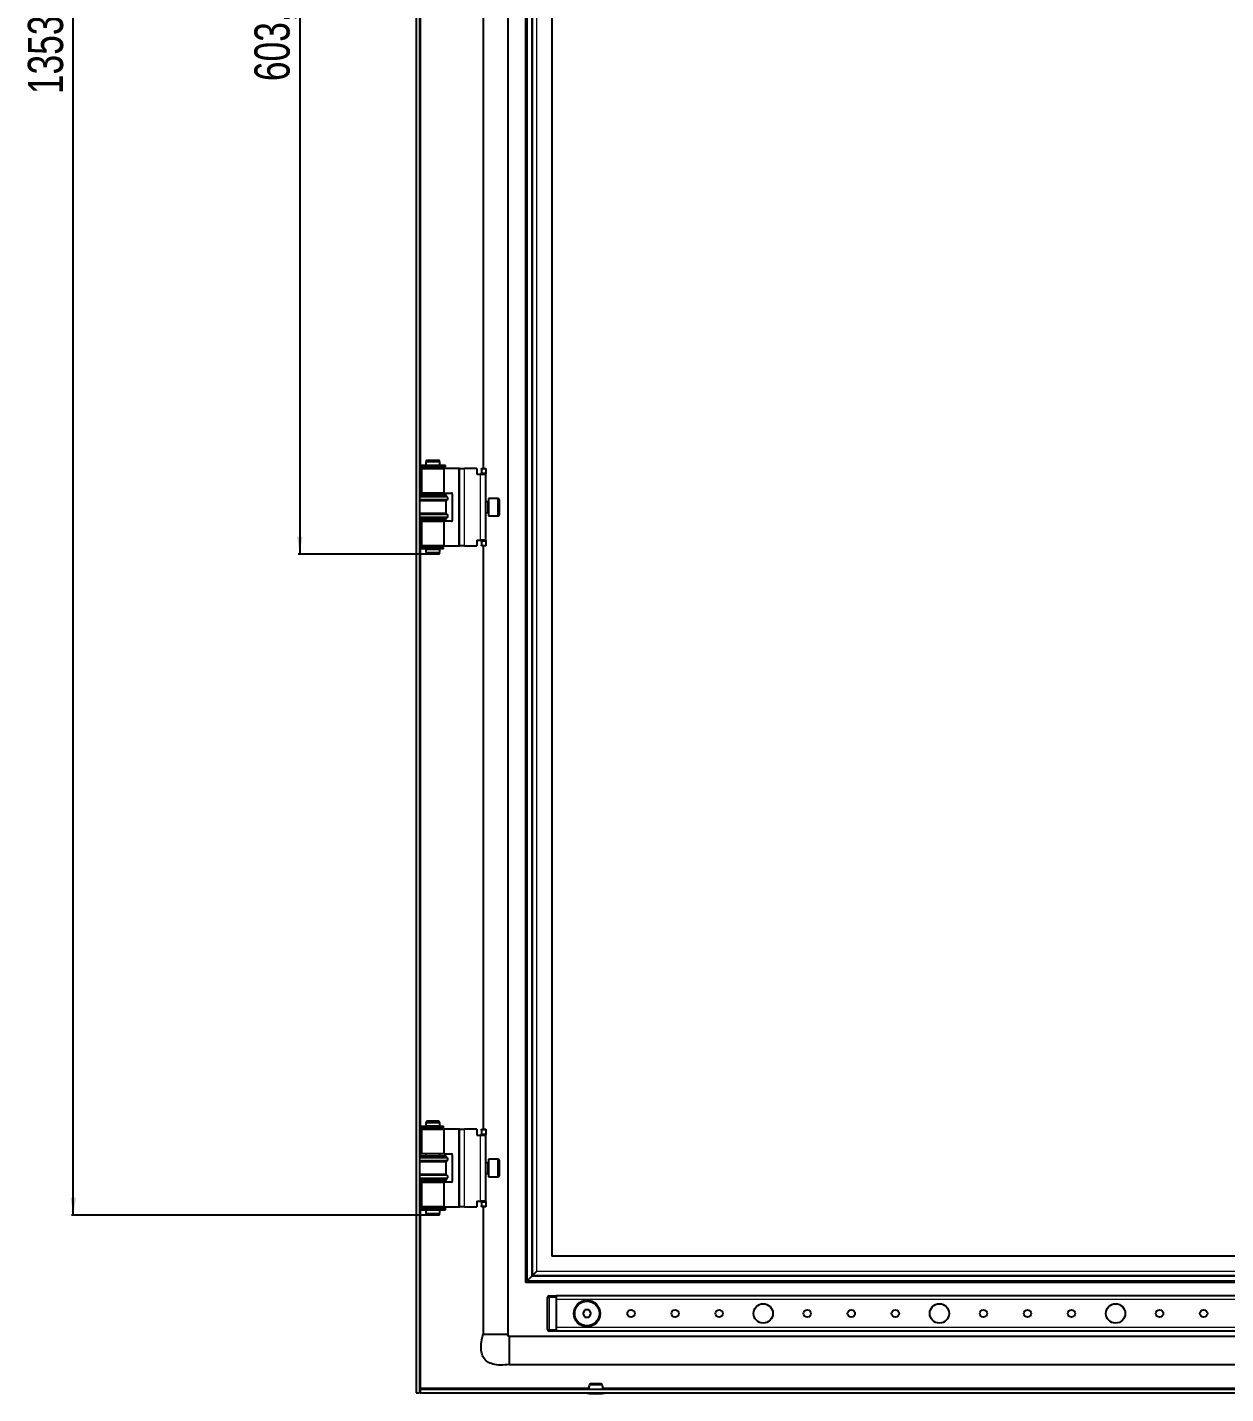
# Model space of a CAD drawing. Header units: millimetres. Extents: x -922 to 2026, y -1094 to 978.
# Drawn here: x 648 to 1328, y -790 to -14 of the extents above; entities that cross this region are included whole.
import ezdxf

# ---------------------------------------------------------------- set-up
doc = ezdxf.new("R2010")
doc.units = ezdxf.units.MM
doc.layers.add('FORMAT', color=7, linetype='Continuous')
doc.styles.add('SLDTEXTSTYLE0', font='TXT', dxfattribs={"width": 0.75})
doc.dimstyles.new('SLDDIMSTYLE0', dxfattribs={"dimtxt": 20, "dimasz": 10, "dimexe": 0, "dimexo": 0.0625, "dimgap": 5, "dimtad": 2, "dimdec": 1, "dimrnd": 1e-09, "dimzin": 12, "dimdsep": 46, "dimtxsty": 'SLDTEXTSTYLE0', "dimsah": 1, "dimcen": 0.09, "dimadec": 0, "dimazin": 3, "dimtfac": 1, "dimtofl": 0, "dimtmove": 0, "dimatfit": 3, "dimfxl": 0, "dimfrac": 2, "dimtolj": 1, "dimtzin": 12, "dimarcsym": 0})

# ---------------------------------------------------------------- blocks, each defined once
blk = doc.blocks.new('_D_6')
at = {"layer": 'FORMAT'}
for p, q in [((874.4, 665.08), (672.74, 665.08)), ((673.74, -688.42), (673.74, 665.08)), ((874.4, -688.42), (672.74, -688.42))]:
    blk.add_line(p, q, dxfattribs=at)
for points in [[(673.74, 665.08), (672.2, 655.08), (675.28, 655.08)], [(673.74, -688.42), (675.28, -678.42), (672.2, -678.42)]]:
    blk.add_solid(points, dxfattribs=at)
at = {"layer": 'FORMAT', "insert": (647.96, -52.31), "char_height": 20, "attachment_point": 1, "rotation": 90, "style": 'SLDTEXTSTYLE0'}
blk.add_mtext('1353,5', dxfattribs=at)
blk = doc.blocks.new('_D_10')
at = {"layer": 'FORMAT'}
for p, q in [((874.4, 290.08), (801.32, 290.08)), ((802.32, 290.08), (802.32, -313.42)), ((874.4, -313.42), (801.32, -313.42))]:
    blk.add_line(p, q, dxfattribs=at)
for points in [[(802.32, 290.08), (800.79, 280.08), (803.86, 280.08)], [(802.32, -313.42), (803.86, -303.42), (800.79, -303.42)]]:
    blk.add_solid(points, dxfattribs=at)
at = {"layer": 'FORMAT', "insert": (776.54, -44.92), "char_height": 20, "attachment_point": 1, "rotation": 90, "style": 'SLDTEXTSTYLE0'}
blk.add_mtext('603,5', dxfattribs=at)

msp = doc.modelspace()

# ---------------------------------------------------------------- linework, layer by layer
at = {"color": 7, "linetype": 'Continuous', "lineweight": 25}
for p, q in [((868.33, 765.83), (868.33, -789.17)), ((870.33, 765.83), (870.33, -789.17)), ((920.33, 732.83), (920.33, -756.17)), ((930.33, 703.33), (930.33, -726.67)), ((945.33, 688.33), (945.33, -711.67)), ((906.33, 241.33), (906.33, -264.67)), ((870.68, -262.97), (870.68, -263.87)), ((884.98, -262.97), (870.68, -262.97)), ((874.41, -259.92), (873.83, -260.92)), ((873.83, -260.92), (873.83, -262.92)), ((881.83, -260.92), (873.83, -260.92)), ((873.83, -262.92), (881.83, -262.92)), ((874.33, -262.92), (874.33, -262.97)), ((874.41, -259.92), (881.25, -259.92)), ((881.83, -260.92), (881.25, -259.92)), ((881.33, -262.97), (881.33, -262.92)), ((881.83, -262.92), (881.83, -260.92)), ((884.98, -263.87), (884.98, -262.97)), ((884.98, -263.87), (870.68, -263.87)), ((871.38, -264.67), (871.38, -278.67)), ((871.38, -264.67), (884.28, -264.67)), ((873.83, -263.92), (873.83, -264.67)), ((873.83, -263.92), (881.83, -263.92)), ((874.33, -263.87), (874.33, -263.92)), ((881.33, -263.92), (881.33, -263.87)), ((881.83, -264.67), (881.83, -263.92)), ((884.28, -278.67), (884.28, -264.67)), ((892.38, -264.67), (884.28, -264.67)), ((892.88, -264.67), (892.38, -264.67)), ((892.88, -264.67), (895.88, -264.67)), ((892.88, -308.67), (892.88, -264.67)), ((902.88, -264.67), (895.88, -264.67)), ((902.88, -264.67), (902.88, -267.97)), ((902.88, -267.97), (904.88, -267.97)), ((904.88, -267.97), (907.88, -267.97)), ((905.38, -264.67), (907.88, -264.67)), ((905.38, -265.17), (905.38, -264.67)), ((905.38, -265.17), (905.38, -267.17)), ((905.38, -267.67), (905.38, -267.17)), ((907.88, -267.67), (905.38, -267.67)), ((905.38, -267.67), (905.38, -267.97)), ((907.88, -264.67), (907.88, -265.17)), ((907.88, -265.17), (907.88, -267.17)), ((907.88, -267.17), (907.88, -267.67)), ((907.88, -267.97), (907.88, -267.67)), ((907.88, -305.37), (907.88, -267.97)), ((884.28, -278.67), (871.38, -278.67)), ((873.83, -278.67), (873.83, -279.67)), ((881.83, -279.67), (881.83, -278.67)), ((884.28, -278.67), (888.38, -278.67)), ((870.33, -279.67), (885.33, -279.67)), ((885.33, -280.27), (870.33, -280.27)), ((885.33, -283.07), (870.33, -283.07)), ((885.33, -280.27), (885.33, -279.67)), ((886.03, -280.96), (885.33, -280.27)), ((885.33, -283.07), (886.03, -282.39)), ((885.33, -290.27), (885.33, -283.07)), ((888.88, -279.17), (888.88, -294.17)), ((909.13, -283.67), (907.88, -283.67)), ((914.78, -281.67), (909.38, -281.67)), ((909.38, -281.67), (909.38, -290.99)), ((915.38, -282.27), (915.38, -290.47)), ((885.33, -290.27), (870.33, -290.27)), ((885.33, -293.07), (870.33, -293.07)), ((870.33, -293.67), (885.33, -293.67)), ((873.83, -293.67), (873.83, -294.67)), ((881.83, -294.67), (881.83, -293.67)), ((886.03, -290.96), (885.33, -290.27)), ((885.33, -293.07), (886.03, -292.39)), ((885.33, -293.67), (885.33, -293.07)), ((907.88, -289.67), (909.13, -289.67)), ((909.38, -290.99), (909.38, -291.67)), ((909.38, -291.67), (914.78, -291.67)), ((915.38, -290.47), (915.38, -291.07)), ((871.38, -294.67), (871.38, -308.67)), ((871.38, -294.67), (884.28, -294.67)), ((884.28, -308.67), (884.28, -294.67)), ((888.38, -294.67), (884.28, -294.67)), ((870.68, -309.47), (870.68, -310.37)), ((883.57, -309.47), (870.68, -309.47)), ((884.28, -308.67), (871.38, -308.67)), ((873.83, -308.67), (873.83, -309.42)), ((873.83, -309.42), (881.83, -309.42)), ((874.33, -309.42), (874.33, -309.47)), ((881.33, -309.47), (881.33, -309.42)), ((881.83, -309.42), (881.83, -308.67)), ((883.66, -309.47), (883.57, -309.47)), ((883.66, -310.37), (883.66, -309.47)), ((883.86, -309.47), (883.66, -309.47)), ((883.86, -310.37), (883.86, -309.47)), ((884.28, -308.67), (892.38, -308.67)), ((892.38, -308.67), (892.88, -308.67)), ((895.88, -308.67), (892.88, -308.67)), ((895.88, -308.67), (902.88, -308.67)), ((902.88, -305.37), (904.88, -305.37)), ((902.88, -305.37), (902.88, -308.67)), ((907.88, -305.37), (904.88, -305.37)), ((905.38, -305.37), (905.38, -305.67)), ((905.38, -305.67), (907.88, -305.67)), ((905.38, -306.17), (905.38, -305.67)), ((905.38, -306.17), (905.38, -308.17)), ((905.38, -308.67), (905.38, -308.17)), ((907.88, -308.67), (905.38, -308.67)), ((906.33, -308.67), (906.33, -639.67)), ((907.88, -305.67), (907.88, -305.37)), ((907.88, -305.67), (907.88, -306.17)), ((907.88, -306.17), (907.88, -308.17)), ((907.88, -308.17), (907.88, -308.67)), ((883.57, -310.37), (870.68, -310.37)), ((873.83, -310.42), (873.83, -312.42)), ((873.83, -310.42), (881.83, -310.42)), ((873.83, -312.42), (874.41, -313.42)), ((873.83, -312.42), (878.59, -312.42)), ((874.33, -310.37), (874.33, -310.42)), ((878.48, -313.42), (874.41, -313.42)), ((881.25, -313.42), (878.48, -313.42)), ((878.59, -312.42), (881.83, -312.42)), ((881.25, -313.42), (881.83, -312.42)), ((881.33, -310.42), (881.33, -310.37)), ((881.83, -312.42), (881.83, -310.42)), ((883.66, -310.37), (883.57, -310.37)), ((883.86, -310.37), (883.66, -310.37)), ((874.41, -634.92), (873.83, -635.92)), ((874.41, -634.92), (881.25, -634.92)), ((881.83, -635.92), (881.25, -634.92)), ((870.68, -637.97), (870.68, -638.87)), ((870.68, -637.97), (883.57, -637.97)), ((870.68, -638.87), (883.57, -638.87)), ((871.38, -639.67), (871.38, -653.67)), ((871.38, -639.67), (884.28, -639.67)), ((873.83, -635.92), (873.83, -637.92)), ((881.83, -635.92), (873.83, -635.92)), ((878.59, -637.92), (873.83, -637.92)), ((873.83, -638.92), (873.83, -639.67)), ((878.59, -638.92), (873.83, -638.92)), ((874.33, -637.92), (874.33, -637.97)), ((874.33, -638.87), (874.33, -638.92)), ((881.83, -637.92), (878.59, -637.92)), ((881.83, -638.92), (878.59, -638.92)), ((881.33, -637.97), (881.33, -637.92)), ((881.33, -638.92), (881.33, -638.87)), ((881.83, -637.92), (881.83, -635.92)), ((881.83, -639.67), (881.83, -638.92)), ((883.57, -637.97), (883.66, -637.97)), ((883.57, -638.87), (883.66, -638.87)), ((883.66, -638.87), (883.66, -637.97)), ((883.66, -637.97), (883.86, -637.97)), ((883.66, -638.87), (883.86, -638.87)), ((883.86, -638.87), (883.86, -637.97)), ((884.28, -653.67), (884.28, -639.67)), ((892.38, -639.67), (884.28, -639.67)), ((892.88, -639.67), (892.38, -639.67)), ((892.88, -639.67), (895.88, -639.67)), ((892.88, -683.67), (892.88, -639.67)), ((902.88, -639.67), (895.88, -639.67)), ((902.88, -639.67), (902.88, -642.97)), ((902.88, -642.97), (904.88, -642.97)), ((904.88, -642.97), (907.88, -642.97)), ((905.38, -639.67), (907.88, -639.67)), ((905.38, -640.17), (905.38, -639.67)), ((905.38, -640.17), (905.38, -642.17)), ((905.38, -642.67), (905.38, -642.17)), ((907.88, -642.67), (905.38, -642.67)), ((905.38, -642.67), (905.38, -642.97)), ((907.88, -639.67), (907.88, -640.17)), ((907.88, -640.17), (907.88, -642.17)), ((907.88, -642.17), (907.88, -642.67)), ((907.88, -642.97), (907.88, -642.67)), ((907.88, -680.37), (907.88, -642.97)), ((870.33, -654.67), (885.33, -654.67)), ((885.33, -655.27), (870.33, -655.27)), ((885.33, -658.07), (870.33, -658.07)), ((884.28, -653.67), (871.38, -653.67)), ((873.83, -653.67), (873.83, -654.67)), ((881.83, -654.67), (881.83, -653.67)), ((884.28, -653.67), (888.38, -653.67)), ((885.33, -655.27), (885.33, -654.67)), ((886.03, -655.96), (885.33, -655.27)), ((885.33, -658.07), (886.03, -657.39)), ((885.33, -665.27), (885.33, -658.07)), ((888.88, -654.17), (888.88, -669.17)), ((909.13, -658.67), (907.88, -658.67)), ((914.78, -656.67), (909.38, -656.67)), ((909.38, -656.67), (909.38, -666.67)), ((915.38, -657.27), (915.38, -666.07)), ((885.33, -665.27), (870.33, -665.27)), ((886.03, -665.96), (885.33, -665.27)), ((907.88, -664.67), (909.13, -664.67)), ((909.38, -666.67), (914.78, -666.67)), ((885.33, -668.07), (870.33, -668.07)), ((870.33, -668.67), (885.33, -668.67)), ((871.38, -669.67), (871.38, -683.67)), ((871.38, -669.67), (884.28, -669.67)), ((873.83, -668.67), (873.83, -669.67)), ((881.83, -669.67), (881.83, -668.67)), ((884.28, -683.67), (884.28, -669.67)), ((888.38, -669.67), (884.28, -669.67)), ((885.33, -668.07), (886.03, -667.39)), ((885.33, -668.67), (885.33, -668.07)), ((902.88, -680.37), (904.88, -680.37)), ((902.88, -680.37), (902.88, -683.67)), ((907.88, -680.37), (904.88, -680.37)), ((905.38, -680.37), (905.38, -680.67)), ((905.38, -680.67), (907.88, -680.67)), ((905.38, -681.17), (905.38, -680.67)), ((905.38, -681.17), (905.38, -683.17)), ((907.88, -680.67), (907.88, -680.37)), ((907.88, -680.67), (907.88, -681.17)), ((907.88, -681.17), (907.88, -683.17)), ((870.68, -684.47), (870.68, -685.37)), ((870.68, -684.47), (884.98, -684.47)), ((870.68, -685.37), (884.98, -685.37)), ((884.28, -683.67), (871.38, -683.67)), ((873.83, -683.67), (873.83, -684.42)), ((878.59, -684.42), (873.83, -684.42)), ((873.83, -685.42), (873.83, -687.42)), ((878.59, -685.42), (873.83, -685.42)), ((873.83, -687.42), (874.41, -688.42)), ((873.83, -687.42), (878.59, -687.42)), ((874.33, -684.42), (874.33, -684.47)), ((874.33, -685.37), (874.33, -685.42)), ((878.48, -688.42), (874.41, -688.42)), ((881.25, -688.42), (878.48, -688.42)), ((881.83, -684.42), (878.59, -684.42)), ((881.83, -685.42), (878.59, -685.42)), ((878.59, -687.42), (881.83, -687.42)), ((881.25, -688.42), (881.83, -687.42)), ((881.33, -684.47), (881.33, -684.42)), ((881.33, -685.42), (881.33, -685.37)), ((881.83, -684.42), (881.83, -683.67)), ((881.83, -687.42), (881.83, -685.42)), ((884.28, -683.67), (892.38, -683.67)), ((884.98, -685.37), (884.98, -684.47)), ((892.38, -683.67), (892.88, -683.67)), ((895.88, -683.67), (892.88, -683.67)), ((895.88, -683.67), (902.88, -683.67)), ((905.38, -683.67), (905.38, -683.17)), ((907.88, -683.67), (905.38, -683.67)), ((906.33, -683.67), (906.33, -756.17)), ((907.88, -683.17), (907.88, -683.67)), ((1785.33, -711.67), (945.33, -711.67)), ((936.74, -720.27), (934.43, -722.57)), ((931.33, -725.67), (930.33, -726.67)), ((1734.08, -726.67), (930.33, -726.67)), ((933.74, -723.27), (931.43, -725.57)), ((934.43, -722.57), (933.74, -723.27)), ((942.83, -753.17), (942.83, -735.17)), ((943.83, -734.17), (947.83, -734.17)), ((1727.83, -734.17), (947.83, -734.17)), ((947.83, -734.17), (947.83, -735.17)), ((947.83, -735.17), (947.83, -753.17)), ((947.83, -736.17), (947.83, -752.17)), ((964.17, -742.17), (963.02, -744.17)), ((963.02, -744.17), (964.17, -746.17)), ((966.48, -742.17), (964.17, -742.17)), ((967.64, -744.17), (966.48, -742.17)), ((966.48, -746.17), (967.64, -744.17)), ((964.17, -746.17), (966.48, -746.17)), ((1727.83, -757.17), (921.33, -757.17)), ((947.83, -754.17), (943.83, -754.17)), ((947.83, -753.17), (947.83, -754.17)), ((1727.83, -754.17), (947.83, -754.17)), ((921.33, -773.17), (1809.33, -773.17)), ((868.33, -789.17), (870.33, -789.17)), ((870.63, -787.17), (1860.03, -787.17)), ((870.63, -787.17), (870.63, -789.17)), ((870.63, -789.17), (1860.03, -789.17)), ((870.73, -787.17), (870.93, -786.57)), ((966.74, -784.56), (973.92, -784.56)), ((973.43, -784.17), (967.23, -784.17))]:
    msp.add_line(p, q, dxfattribs=at)
at = {"color": 8, "linetype": 'Continuous', "lineweight": 18}
for p, q in [((931.33, 702.33), (931.33, -725.67)), ((931.43, 702.23), (931.43, -725.57)), ((933.74, 699.92), (933.74, -723.27)), ((934.43, 699.23), (934.43, -722.57)), ((936.74, 696.92), (936.74, -720.27)), ((870.93, -262.97), (870.93, 239.63)), ((870.93, -279.67), (870.93, -263.87)), ((892.38, -264.67), (892.38, -308.67)), ((895.88, -308.67), (895.88, -264.67)), ((904.88, -305.37), (904.88, -267.97)), ((907.88, -265.17), (905.38, -265.17)), ((905.38, -267.17), (907.88, -267.17)), ((886.03, -280.96), (870.33, -280.96)), ((886.03, -282.39), (870.33, -282.39)), ((909.13, -289.67), (909.13, -283.67)), ((914.78, -290.99), (914.78, -281.67)), ((886.03, -290.96), (870.33, -290.96)), ((886.03, -292.39), (870.33, -292.39)), ((870.93, -309.47), (870.93, -293.67)), ((914.78, -291.67), (914.78, -290.99)), ((883.57, -310.37), (883.57, -309.47)), ((907.88, -306.17), (905.38, -306.17)), ((905.38, -308.17), (907.88, -308.17)), ((870.93, -637.97), (870.93, -310.37)), ((870.93, -654.67), (870.93, -638.87)), ((883.57, -637.97), (883.57, -638.87)), ((892.38, -639.67), (892.38, -683.67)), ((895.88, -683.67), (895.88, -639.67)), ((904.88, -680.37), (904.88, -642.97)), ((907.88, -640.17), (905.38, -640.17)), ((905.38, -642.17), (907.88, -642.17)), ((886.03, -655.96), (870.33, -655.96)), ((886.03, -657.39), (870.33, -657.39)), ((909.13, -659.08), (909.13, -658.67)), ((914.78, -666.67), (914.78, -656.67)), ((886.03, -665.96), (870.33, -665.96)), ((909.13, -664.67), (909.13, -659.08)), ((886.03, -667.39), (870.33, -667.39)), ((870.93, -684.47), (870.93, -668.67)), ((907.88, -681.17), (905.38, -681.17)), ((870.93, -786.57), (870.93, -685.37)), ((905.38, -683.17), (907.88, -683.17)), ((1793.92, -720.27), (936.74, -720.27)), ((1734.08, -725.67), (931.33, -725.67)), ((1734.08, -725.57), (931.43, -725.57)), ((1734.08, -723.27), (933.74, -723.27)), ((1734.08, -722.57), (934.43, -722.57)), ((942.83, -735.17), (943.83, -735.17)), ((943.83, -735.17), (943.83, -734.17)), ((943.83, -735.17), (943.83, -753.17)), ((947.83, -735.17), (943.83, -735.17)), ((1727.83, -736.17), (947.83, -736.17)), ((942.83, -753.17), (943.83, -753.17)), ((943.83, -753.17), (947.83, -753.17)), ((943.83, -754.17), (943.83, -753.17)), ((1727.83, -752.17), (947.83, -752.17)), ((966.28, -786.57), (870.93, -786.57)), ((965.47, -789.3), (975.19, -789.3)), ((965.58, -789.42), (975.08, -789.42)), ((1756.28, -786.57), (974.37, -786.57))]:
    msp.add_line(p, q, dxfattribs=at)
at = {"color": 7, "linetype": 'Continuous', "lineweight": 25}
for centre, radius in [((965.33, -744.17), 7.5), ((965.33, -744.17), 7), ((990.33, -744.17), 2.1), ((1015.33, -744.17), 2.1), ((1040.33, -744.17), 2.1), ((1065.33, -744.17), 5.5), ((1090.33, -744.17), 2.1), ((1115.33, -744.17), 2.1), ((1140.33, -744.17), 2.1), ((1165.33, -744.17), 5.5), ((1190.33, -744.17), 2.1), ((1215.33, -744.17), 2.1), ((1240.33, -744.17), 2.1), ((1265.33, -744.17), 5.5), ((1290.33, -744.17), 2.1), ((1315.33, -744.17), 2.1)]:
    msp.add_circle(centre, radius, dxfattribs=at)
for centre, radius, start, end in [((888.38, -279.17), 0.5, 0, 90), ((885.33, -281.67), 1, 314.427, 45.573), ((909.13, -283.42), 0.25, 270, 0), ((914.78, -282.27), 0.6, 360, 90), ((885.33, -291.67), 1, 314.427, 45.573), ((888.38, -294.17), 0.5, 270, 0), ((909.13, -289.92), 0.25, 0, 90), ((914.78, -291.07), 0.6, 270, 0), ((885.33, -656.67), 1, 314.427, 45.573), ((888.38, -654.17), 0.5, 0, 90), ((909.13, -658.42), 0.25, 270, 0), ((914.78, -657.27), 0.6, 360, 90), ((885.33, -666.67), 1, 314.427, 45.573), ((909.13, -664.92), 0.25, 0, 90), ((914.78, -666.07), 0.6, 270, 0), ((888.38, -669.17), 0.5, 270, 0), ((943.83, -735.17), 1, 90, 180), ((943.83, -753.17), 1, 180, 270), ((991.23, -789.24), 25.77, 179.86102, 180.13898), ((965.59, -789.3), 0.126, 180, 263.97442), ((970.33, -744.42), 45.25, 263.97442, 269.9984), ((972.45, -786.91), 6.18, 157.63457, 182.46578), ((967.23, -784.67), 0.5, 90, 166.61654), ((970.33, -744.42), 45.25, 270.0016, 276.02558), ((973.43, -784.67), 0.5, 13.38346, 90), ((968.21, -786.91), 6.18, 357.53422, 22.36543), ((975.06, -789.3), 0.126, 276.02558, 0), ((949.42, -789.24), 25.77, 359.86102, 0.13898)]:
    msp.add_arc(centre, radius, start, end, dxfattribs=at)
for points, knots in [([(921.33, -773.17), (919.6, -773.34), (916.46, -773.64), (912.13, -773.13), (908.7, -771.7), (906.49, -769.39), (905.4, -766.62), (905.08, -763.57), (905.38, -760.01), (906, -757.52), (906.33, -756.17)], [0, 0, 0, 0, 0.176713, 0.320911, 0.440308, 0.54837, 0.6374, 0.738878, 0.858543, 1, 1, 1, 1]), ([(920.21, -756.17), (920.18, -756.17), (920.1, -756.17), (919.65, -756.17), (919.35, -756.17)], [0, 0, 0, 0, 0.350861, 1, 1, 1, 1]), ([(921.33, -757.34), (921.23, -757.32), (921.09, -757.3), (920.93, -757.23), (920.85, -757.18), (920.79, -757.11), (920.75, -757.04), (920.72, -756.97), (920.66, -756.8), (920.49, -756.71), (920.34, -756.48), (920.31, -756.28), (920.29, -756.17)], [0, 0, 0, 0, 0.146823, 0.202041, 0.247643, 0.28691, 0.323569, 0.360785, 0.40083, 0.628513, 0.79432, 1, 1, 1, 1]), ([(920.33, -756.17), (920.48, -756.4), (920.75, -756.8), (921.15, -757.06), (921.33, -757.17)], [0, 0, 0, 0, 0.5615605, 1, 1, 1, 1]), ([(921.33, -773.17), (921.33, -773.05), (921.33, -772.81), (921.33, -770.96), (921.33, -768.32), (921.33, -765.17), (921.33, -762.02), (921.33, -759.41), (921.33, -757.78), (921.33, -757.57), (921.33, -757.5)], [0, 0, 0, 0, 0.133856, 0.267712, 0.401568, 0.535424, 0.66928, 0.803137, 0.936993, 1, 1, 1, 1]), ([(870.33, -789.17), (870.36, -788.74), (870.39, -788.18), (870.58, -787.62), (870.63, -787.49)], [0, 0, 0, 0, 0.773459, 1, 1, 1, 1]), ([(870.93, -786.57), (870.88, -786.73), (870.83, -786.89), (870.73, -787.11), (870.68, -787.17), (870.63, -787.17)], [0, 0, 0, 0, 0.5, 0.5, 1, 1, 1, 1])]:
    msp.add_open_spline(points, degree=3, knots=knots, dxfattribs=at)
for points in [[(907.31, -756.17), (907.02, -756.17), (906.46, -756.17), (906.37, -756.17), (906.33, -756.17)], [(909.76, -756.17), (909.27, -756.17), (908.3, -756.17), (907.64, -756.17), (907.31, -756.17)], [(913.33, -756.17), (912.7, -756.17), (911.45, -756.17), (910.32, -756.17), (909.76, -756.17)], [(916.9, -756.17), (916.34, -756.17), (915.21, -756.17), (913.96, -756.17), (913.33, -756.17)], [(919.35, -756.17), (919.02, -756.17), (918.36, -756.17), (917.38, -756.17), (916.9, -756.17)]]:
    msp.add_open_spline(points, degree=3, dxfattribs=at)

# ---------------------------------------------------------------- dimensions: what is measured, and where the dimension line sits
at = {"layer": 'FORMAT'}
for base, p1, p2, picture, middle in [((673.74, 665.08), (874.41, -688.42), (874.41, 665.08), '_D_6', (673.74, -11.67)), ((802.32, -313.42), (874.41, 290.08), (874.41, -313.42), '_D_10', (802.32, -11.67))]:
    dim = msp.add_linear_dim(base=base, p1=p1, p2=p2, angle=90, dimstyle='SLDDIMSTYLE0', dxfattribs=at)
    dim.commit()
    dim.dimension.update_dxf_attribs({"geometry": picture, "text_midpoint": middle, "dimtype": 160})

doc.saveas('drawing.dxf')
